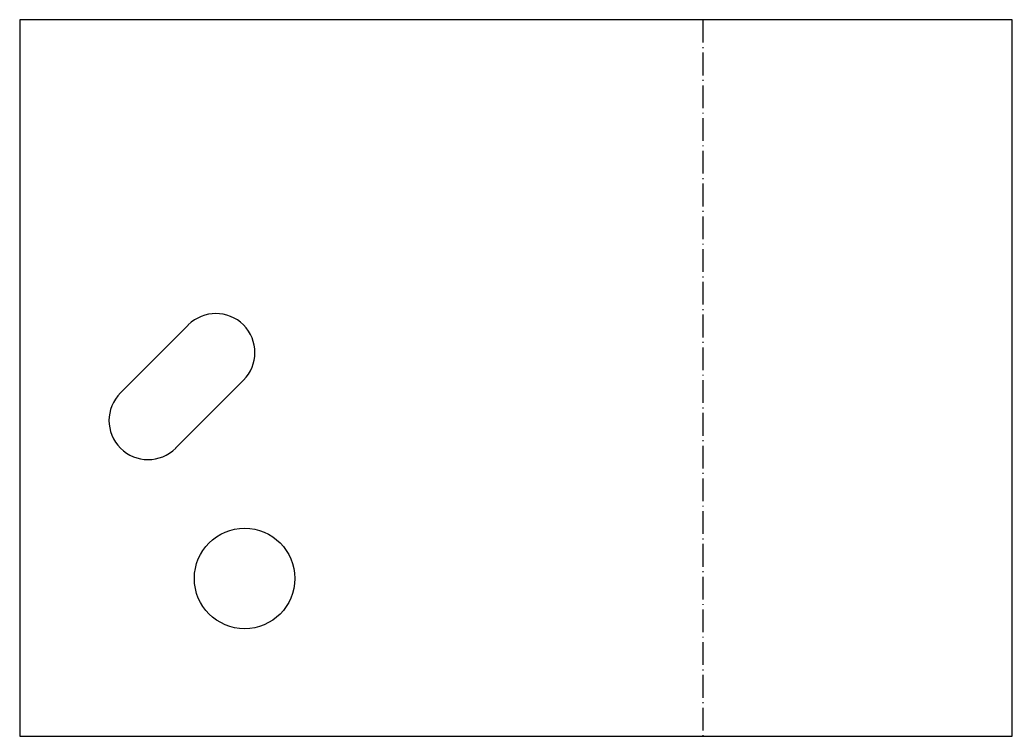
# Model space of a CAD drawing. Header units: millimetres. Extents: x 0 to 111, y 0 to 80.
import ezdxf

# ---------------------------------------------------------------- set-up
doc = ezdxf.new("R2010")
doc.units = ezdxf.units.MM
doc.linetypes.add('DASHDOT', pattern=[3.556, 2.54, -0.508, 0, -0.508])
doc.layers.add('BEND', color=7, linetype='Continuous')
doc.layers.add('CUT', color=7, linetype='Continuous')

msp = doc.modelspace()

# ---------------------------------------------------------------- linework, layer by layer
at = {"layer": 'BEND', "color": 1, "linetype": 'DASHDOT'}
msp.add_line((76.25, 79.95), (76.25, 0), dxfattribs=at)
at = {"layer": 'CUT'}
for p, q in [((0, 79.95), (0, 0)), ((110.76, 79.95), (0, 79.95)), ((110.76, 0), (110.76, 79.95)), ((11.22, 38.32), (18.8, 45.89)), ((24.96, 39.73), (17.39, 32.15)), ((0, 0), (110.76, 0))]:
    msp.add_line(p, q, dxfattribs=at)
msp.add_circle((25.09, 17.6), 5.61, dxfattribs=at)
for centre, start, end in [((21.88, 42.81), -45, 135), ((14.31, 35.23), 135, -45)]:
    msp.add_arc(centre, 4.36, start, end, dxfattribs=at)

doc.saveas('drawing.dxf')
